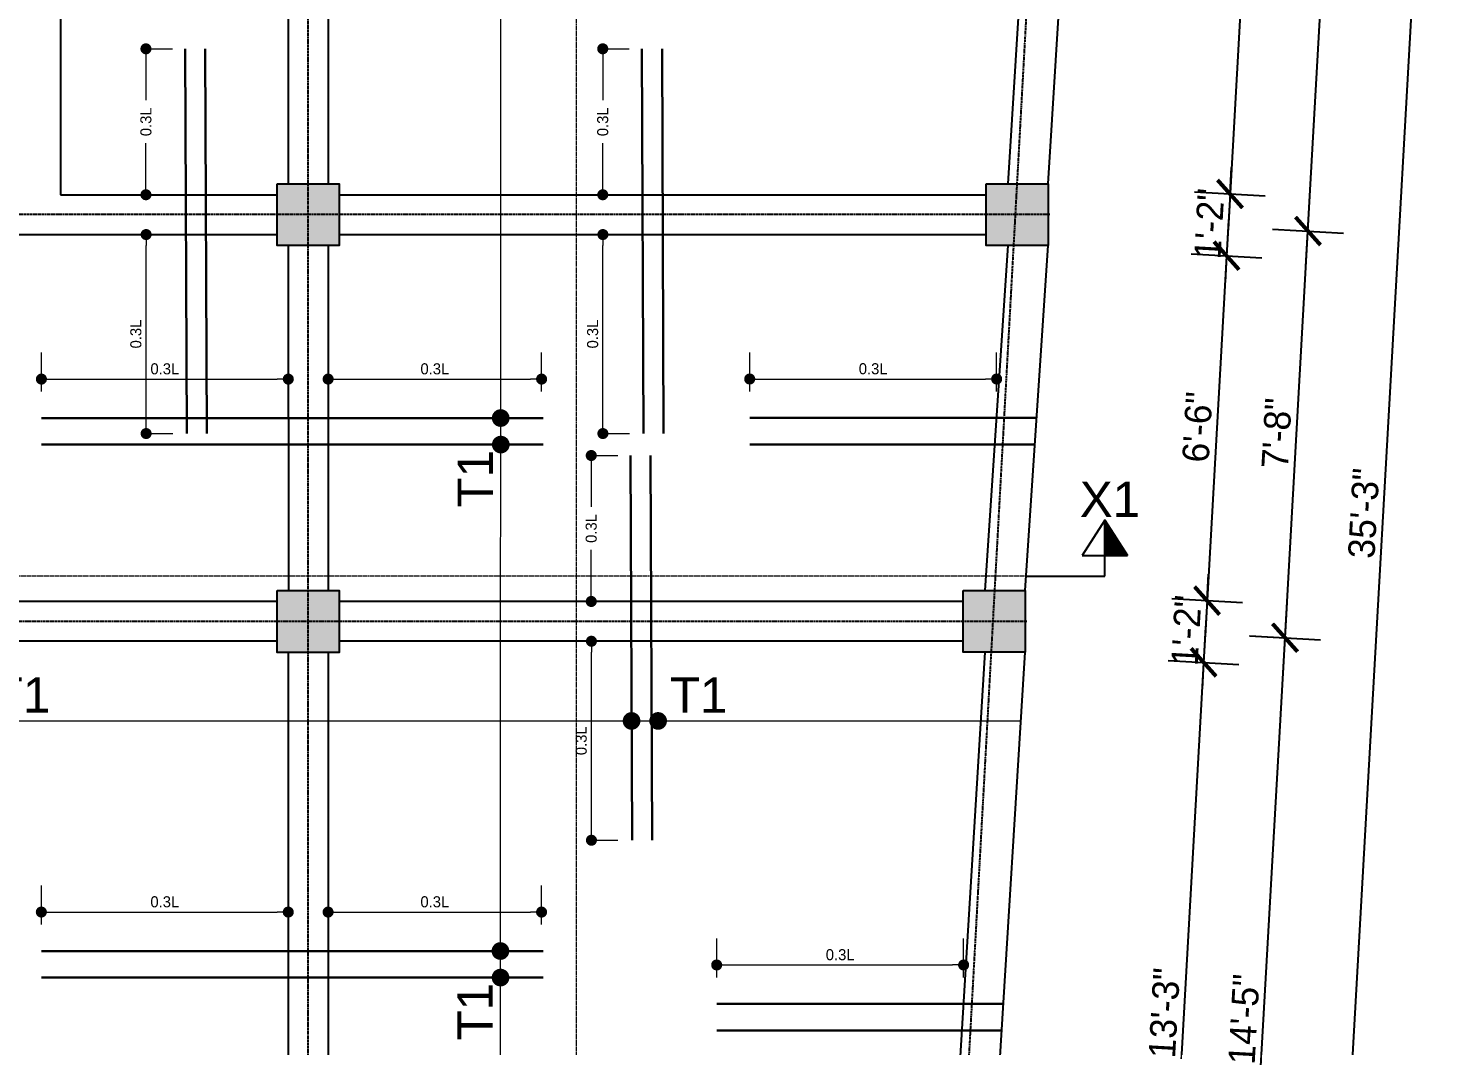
# Model space of a CAD drawing. Header units: inches. Extents: x -412 to 2766, y -9590 to -2111.
# Drawn here: x 469.5 to 788, y -7945.6 to -7715.4 of the extents above; entities that cross this region are included whole.
import ezdxf

# ---------------------------------------------------------------- set-up
doc = ezdxf.new("R2010")
doc.units = ezdxf.units.IN
doc.header["$LTSCALE"] = 0.5
doc.header["$MEASUREMENT"] = 0
doc.header["$PDMODE"] = 66
doc.linetypes.add('ACAD_ISO02W100', pattern=[15, 12, -3])
doc.linetypes.add('PHANTOM2', pattern=[1.25, 0.625, -0.125, 0.125, -0.125, 0.125, -0.125])
for name, color, linetype, lineweight in [('05 DOT', 50, 'Continuous', 5), ('15 EXT BAR DIMENSION', 130, 'Continuous', 15), ('15 TEXT', 7, 'Continuous', 15), ('20 BEAM SECTION ARROW', 7, 'ACAD_ISO02W100', 20), ('25 BOT BAR', 12, 'Continuous', 25), ('aa_dim', 5, 'Continuous', 9), ('COLUMN', 8, 'Continuous', 50), ('DOOR & WIN', 1, 'Continuous', 25), ('Profile ele', 4, 'Continuous', 25), ('RINF', 4, 'Continuous', 25)]:
    doc.layers.add(name, color=color, linetype=linetype, lineweight=lineweight)
doc.layers.add('OUTLINE', color=116, linetype='Continuous')
doc.styles.add('ARCHITECTURE', font='stylu.ttf')
doc.styles.add('arial', font='arial.ttf')
doc.styles.get("Standard").update_dxf_attribs({"font": 'arial.ttf'})
doc.dimstyles.new('8 SCALE', dxfattribs={"dimscale": 0, "dimtxt": 6, "dimasz": 6, "dimexe": 8, "dimexo": 8, "dimgap": 1.25, "dimtad": 1, "dimdec": 0, "dimzin": 3, "dimdsep": 46, "dimlunit": 4, "dimtxsty": 'ARCHITECTURE', "dimblk": 'ARCHTICK', "dimcen": 8, "dimdle": 8, "dimclrd": 5, "dimclre": 5, "dimclrt": 7, "dimadec": 0, "dimazin": 0, "dimtfac": 0.75, "dimtdec": 0, "dimtix": 1, "dimtmove": 2, "dimatfit": 3, "dimldrblk": 'ARCHTICK', "dimfxl": 8, "dimfxlon": 1, "dimtolj": 1, "dimtzin": 0, "dimlwd": -1, "dimlwe": -1, "dimarcsym": 0})
doc.dimstyles.new('Copy of Standard1', dxfattribs={"dimscale": 24, "dimtxt": 0.083333, "dimasz": 0.125, "dimexe": 0.046875, "dimexo": 0.078125, "dimgap": 0.046875, "dimtad": 1, "dimdec": 0, "dimzin": 3, "dimdsep": 46, "dimlunit": 4, "dimtxsty": 'arial', "dimcen": 0.09, "dimdle": 0.046875, "dimclrd": 5, "dimclre": 5, "dimclrt": 7, "dimaunit": 1, "dimadec": 0, "dimazin": 0, "dimtfac": 1, "dimtdec": 0, "dimtofl": 0, "dimtmove": 0, "dimatfit": 3, "dimfxl": 1, "dimtolj": 1, "dimtzin": 0, "dimlwd": -1, "dimlwe": -1, "dimarcsym": 0})
doc.dimstyles.new('TOILET DETAIL', dxfattribs={"dimscale": 0, "dimtxt": 2.5, "dimasz": 2.5, "dimexe": 6, "dimexo": 6, "dimgap": 1, "dimtad": 1, "dimdec": 0, "dimzin": 0, "dimdsep": 46, "dimlunit": 4, "dimtxsty": 'ARCHITECTURE', "dimblk": 'DOT', "dimcen": 0, "dimclrd": 1, "dimclre": 5, "dimclrt": 7, "dimadec": 3, "dimazin": 0, "dimtfac": 1, "dimtdec": 0, "dimtofl": 0, "dimtmove": 0, "dimatfit": 3, "dimldrblk": 'DOT', "dimfxl": 6, "dimfxlon": 1, "dimtolj": 1, "dimtzin": 0, "dimlwd": 18, "dimlwe": 18, "dimarcsym": 0})

# ---------------------------------------------------------------- blocks, each defined once
blk = doc.blocks.new('_ArchTick')
at = {"color": 0, "linetype": 'ByBlock', "const_width": 0.15}
blk.add_lwpolyline([(-0.5, -0.5), (0.5, 0.5)], dxfattribs=at)
blk = doc.blocks.new('*D1348')
at = {"layer": 'Defpoints', "color": 0, "transparency": 16777216}
for p in [(-17141.26, -12610.49), (-17149.15, -12736.35), (-17108.02, -12738.67)]:
    blk.add_point(p, dxfattribs=at)
at = {"layer": 'Profile ele', "color": 5, "transparency": 16777216}
for p, q in [((-17100.48, -12604.77), (-17108.47, -12746.66)), ((-17108.92, -12612.31), (-17092.94, -12613.21)), ((-17116.01, -12738.22), (-17100.04, -12739.12))]:
    blk.add_line(p, q, dxfattribs=at)
at = {"layer": 'Profile ele', "color": 5, "transparency": 16777216, "xscale": 6, "yscale": 6, "zscale": 6}
for p, rotation in [((-17100.93, -12612.76), 86.77451339905117), ((-17108.02, -12738.67), 266.7745133990512)]:
    blk.add_blockref('_ArchTick', p, dxfattribs=dict(at, rotation=rotation))
at = {"layer": 'Profile ele', "color": 7, "transparency": 16777216, "insert": (-17108.85, -12675.47), "char_height": 6, "attachment_point": 5, "rotation": 86.7745, "style": 'ARCHITECTURE'}
blk.add_mtext('\\A1;10\'-6"', dxfattribs=at)
blk = doc.blocks.new('*D1349')
at = {"layer": 'Defpoints', "color": 0, "transparency": 16777216}
for p in [(-17149.15, -12736.35), (-17149.15, -12750.35), (-17108.81, -12752.63)]:
    blk.add_point(p, dxfattribs=at)
at = {"layer": 'Profile ele', "color": 5, "transparency": 16777216}
for p, q in [((-17108.02, -12738.67), (-17107.69, -12732.68)), ((-17116.01, -12738.22), (-17100.04, -12739.12)), ((-17108.02, -12738.67), (-17108.81, -12752.63)), ((-17116.8, -12752.18), (-17100.82, -12753.08)), ((-17108.81, -12752.63), (-17109.15, -12758.62))]:
    blk.add_line(p, q, dxfattribs=at)
at = {"layer": 'Profile ele', "color": 5, "transparency": 16777216, "xscale": 6, "yscale": 6, "zscale": 6}
for p, rotation in [((-17108.02, -12738.67), 266.7745133990512), ((-17108.81, -12752.63), 86.77451339905117)]:
    blk.add_blockref('_ArchTick', p, dxfattribs=dict(at, rotation=rotation))
at = {"layer": 'Profile ele', "color": 7, "transparency": 16777216, "insert": (-17112.72, -12745.41), "char_height": 6, "attachment_point": 5, "rotation": 86.7745, "style": 'ARCHITECTURE'}
blk.add_mtext('\\A1;1\'-2"', dxfattribs=at)
blk = doc.blocks.new('*D1350')
at = {"layer": 'Defpoints', "color": 0, "transparency": 16777216}
for p in [(-17149.15, -12750.35), (-17154.27, -12828.32), (-17113.21, -12830.63)]:
    blk.add_point(p, dxfattribs=at)
at = {"layer": 'Profile ele', "color": 5, "transparency": 16777216}
for p, q in [((-17108.36, -12744.64), (-17113.66, -12838.62)), ((-17116.8, -12752.18), (-17100.82, -12753.08)), ((-17121.19, -12830.18), (-17105.22, -12831.08))]:
    blk.add_line(p, q, dxfattribs=at)
at = {"layer": 'Profile ele', "color": 5, "transparency": 16777216, "xscale": 6, "yscale": 6, "zscale": 6}
for p, rotation in [((-17108.81, -12752.63), 86.77451339905117), ((-17113.21, -12830.63), 266.7745133990512)]:
    blk.add_blockref('_ArchTick', p, dxfattribs=dict(at, rotation=rotation))
at = {"layer": 'Profile ele', "color": 7, "transparency": 16777216, "insert": (-17115.36, -12791.38), "char_height": 6, "attachment_point": 5, "rotation": 86.7745, "style": 'ARCHITECTURE'}
blk.add_mtext('\\A1;6\'-6"', dxfattribs=at)
blk = doc.blocks.new('*D1351')
at = {"layer": 'Defpoints', "color": 0, "transparency": 16777216}
for p in [(-17154.27, -12828.32), (-17154.33, -12842.32), (-17113.99, -12844.59)]:
    blk.add_point(p, dxfattribs=at)
at = {"layer": 'Profile ele', "color": 5, "transparency": 16777216}
for p, q in [((-17113.21, -12830.63), (-17112.87, -12824.64)), ((-17121.19, -12830.18), (-17105.22, -12831.08)), ((-17113.21, -12830.63), (-17113.99, -12844.59)), ((-17121.98, -12844.14), (-17106.01, -12845.04)), ((-17113.99, -12844.59), (-17114.33, -12850.58))]:
    blk.add_line(p, q, dxfattribs=at)
at = {"layer": 'Profile ele', "color": 5, "transparency": 16777216, "xscale": 6, "yscale": 6, "zscale": 6}
for p, rotation in [((-17113.21, -12830.63), 266.7745133990512), ((-17113.99, -12844.59), 86.77451339905117)]:
    blk.add_blockref('_ArchTick', p, dxfattribs=dict(at, rotation=rotation))
at = {"layer": 'Profile ele', "color": 7, "transparency": 16777216, "insert": (-17117.9, -12837.37), "char_height": 6, "attachment_point": 5, "rotation": 86.7745, "style": 'ARCHITECTURE'}
blk.add_mtext('\\A1;1\'-2"', dxfattribs=at)
blk = doc.blocks.new('*D1352')
at = {"layer": 'Defpoints', "color": 0, "transparency": 16777216}
for p in [(-17154.33, -12842.32), (-17164.13, -13001.35), (-17122.96, -13003.67)]:
    blk.add_point(p, dxfattribs=at)
at = {"layer": 'Profile ele', "color": 5, "transparency": 16777216}
for p, q in [((-17113.54, -12836.6), (-17123.41, -13011.66)), ((-17121.98, -12844.14), (-17106.01, -12845.04)), ((-17130.95, -13003.22), (-17114.97, -13004.12))]:
    blk.add_line(p, q, dxfattribs=at)
at = {"layer": 'Profile ele', "color": 5, "transparency": 16777216, "xscale": 6, "yscale": 6, "zscale": 6}
for p, rotation in [((-17113.99, -12844.59), 86.77451339905117), ((-17122.96, -13003.67), 266.7745133990512)]:
    blk.add_blockref('_ArchTick', p, dxfattribs=dict(at, rotation=rotation))
at = {"layer": 'Profile ele', "color": 7, "transparency": 16777216, "insert": (-17122.83, -12923.88), "char_height": 6, "attachment_point": 5, "rotation": 86.7745, "style": 'ARCHITECTURE'}
blk.add_mtext('\\A1;13\'-3"', dxfattribs=at)
blk = doc.blocks.new('*D1354')
at = {"layer": 'Defpoints', "color": 0, "transparency": 16777216}
for p in [(-17161.33, -12835.32), (-17095.59, -12839.02), (-17171.08, -13008.35)]:
    blk.add_point(p, dxfattribs=at)
at = {"layer": 'Profile ele', "color": 5, "transparency": 16777216}
for p, q in [((-17105.79, -13020.04), (-17095.14, -12831.03)), ((-17103.58, -12838.57), (-17087.6, -12839.47)), ((-17113.33, -13011.61), (-17097.35, -13012.51))]:
    blk.add_line(p, q, dxfattribs=at)
at = {"layer": 'Profile ele', "color": 5, "transparency": 16777216, "xscale": 6, "yscale": 6, "zscale": 6}
for p, rotation in [((-17095.59, -12839.02), 86.77450968717929), ((-17105.34, -13012.06), 266.7745096871793)]:
    blk.add_blockref('_ArchTick', p, dxfattribs=dict(at, rotation=rotation))
at = {"layer": 'Profile ele', "color": 7, "transparency": 16777216, "insert": (-17104.84, -12925.29), "char_height": 6, "attachment_point": 5, "rotation": 86.7745, "style": 'ARCHITECTURE'}
blk.add_mtext('\\A1;14\'-5"', dxfattribs=at)
blk = doc.blocks.new('*D1355')
at = {"layer": 'Defpoints', "color": 0, "transparency": 16777216}
for p in [(-17156.15, -12743.35), (-17090.4, -12747.06), (-17161.33, -12835.32)]:
    blk.add_point(p, dxfattribs=at)
at = {"layer": 'Profile ele', "color": 5, "transparency": 16777216}
for p, q in [((-17096.03, -12847.01), (-17089.95, -12739.07)), ((-17098.39, -12746.61), (-17082.41, -12747.51)), ((-17103.57, -12838.57), (-17087.6, -12839.47))]:
    blk.add_line(p, q, dxfattribs=at)
at = {"layer": 'Profile ele', "color": 5, "transparency": 16777216, "xscale": 6, "yscale": 6, "zscale": 6}
for p, rotation in [((-17090.4, -12747.06), 86.77451339905117), ((-17095.58, -12839.02), 266.7745133990512)]:
    blk.add_blockref('_ArchTick', p, dxfattribs=dict(at, rotation=rotation))
at = {"layer": 'Profile ele', "color": 7, "transparency": 16777216, "insert": (-17097.45, -12792.79), "char_height": 6, "attachment_point": 5, "rotation": 86.7745, "style": 'ARCHITECTURE'}
blk.add_mtext('\\A1;7\'-8"', dxfattribs=at)
blk = doc.blocks.new('*D1356')
at = {"layer": 'Defpoints', "color": 0, "transparency": 16777216}
for p in [(-17148.26, -12603.49), (-17082.52, -12607.19), (-17156.15, -12743.35)]:
    blk.add_point(p, dxfattribs=at)
at = {"layer": 'Profile ele', "color": 5, "transparency": 16777216}
for p, q in [((-17090.85, -12755.05), (-17082.07, -12599.2)), ((-17090.51, -12606.74), (-17074.53, -12607.64)), ((-17098.39, -12746.61), (-17082.41, -12747.51))]:
    blk.add_line(p, q, dxfattribs=at)
at = {"layer": 'Profile ele', "color": 5, "transparency": 16777216, "xscale": 6, "yscale": 6, "zscale": 6}
for p, rotation in [((-17082.52, -12607.19), 86.77451339905117), ((-17090.4, -12747.06), 266.7745133990512)]:
    blk.add_blockref('_ArchTick', p, dxfattribs=dict(at, rotation=rotation))
at = {"layer": 'Profile ele', "color": 7, "transparency": 16777216, "insert": (-17090.81, -12676.88), "char_height": 6, "attachment_point": 5, "rotation": 86.7745, "style": 'ARCHITECTURE'}
blk.add_mtext('\\A1;11\'-8"', dxfattribs=at)
blk = doc.blocks.new('*D1357')
at = {"layer": 'Defpoints', "color": 0, "transparency": 16777216}
for p in [(-17140.43, -12595.72), (-17061.51, -12600.16), (-17164.21, -13017.64)]:
    blk.add_point(p, dxfattribs=at)
at = {"layer": 'Profile ele', "color": 5, "transparency": 16777216}
for p, q in [((-17085.73, -13030.07), (-17061.06, -12592.18)), ((-17069.49, -12599.71), (-17053.52, -12600.61)), ((-17093.27, -13021.64), (-17077.3, -13022.54))]:
    blk.add_line(p, q, dxfattribs=at)
at = {"layer": 'Profile ele', "color": 5, "transparency": 16777216, "xscale": 6, "yscale": 6, "zscale": 6}
for p, rotation in [((-17061.51, -12600.16), 86.77451339904565), ((-17085.28, -13022.09), 266.7745133990456)]:
    blk.add_blockref('_ArchTick', p, dxfattribs=dict(at, rotation=rotation))
at = {"layer": 'Profile ele', "color": 7, "transparency": 16777216, "insert": (-17077.77, -12810.88), "char_height": 6, "attachment_point": 5, "rotation": 86.7745, "style": 'ARCHITECTURE'}
blk.add_mtext('\\A1;35\'-3"', dxfattribs=at)
blk = doc.blocks.new('dfdffdf')
at = {"layer": 'RINF'}
h = blk.add_hatch(dxfattribs=at)
h.set_pattern_fill('ANSI31', color=1, style=0)
h.set_pattern_definition([(135.000000013, (-2341946.27169, -525911.5854), (0.0928077650966, 0.0928077650554), [])])
h.paths.add_polyline_path([(-27.5, 207), (191.5, 67.2), (-27.5, 67.2)])
at = {"layer": 'RINF', "color": 1}
for p, q in [((-27.5, -72.5), (-27.5, 207)), ((191.5, 67.2), (-27.5, 207)), ((-155.3, -420.1), (-155.3, 67.2)), ((-155.3, 67.2), (191.5, 67.2)), ((191.5, 67.2), (-27.5, -72.5))]:
    blk.add_line(p, q, dxfattribs=at)
blk = doc.blocks.new('_Dot')
at = {"color": 0, "linetype": 'ByBlock', "lineweight": -2}
blk.add_line((-0.5, 0), (-1, 0), dxfattribs=at)
at = {"color": 0, "linetype": 'ByBlock', "const_width": 0.5}
blk.add_lwpolyline([(-0.25, 0, 1), (0.25, 0, 1)], format="xyb", close=True, dxfattribs=at)
blk = doc.blocks.new('*D1361')
at = {"layer": 'aa_dim', "color": 5, "lineweight": 18, "transparency": 16777216}
for p, q in [((-17311.83, -12783.35), (-17311.83, -12774.54)), ((-17263.59, -12783.35), (-17263.59, -12774.54))]:
    blk.add_line(p, q, dxfattribs=at)
at = {"layer": 'aa_dim', "color": 1, "lineweight": 18, "transparency": 16777216}
blk.add_line((-17309.33, -12780.54), (-17266.09, -12780.54), dxfattribs=at)
at = {"layer": 'Defpoints', "color": 0, "transparency": 16777216}
for p in [(-17263.59, -12780.54), (-17311.83, -12789.35), (-17263.59, -12789.35)]:
    blk.add_point(p, dxfattribs=at)
at = {"layer": 'aa_dim', "color": 1, "lineweight": 18, "transparency": 16777216, "xscale": 2.5, "yscale": 2.5, "zscale": 2.5, "rotation": 180}
blk.add_blockref('_Dot', (-17311.83, -12780.54), dxfattribs=at)
at = {"layer": 'aa_dim', "color": 1, "lineweight": 18, "transparency": 16777216, "xscale": 2.5, "yscale": 2.5, "zscale": 2.5}
blk.add_blockref('_Dot', (-17263.59, -12780.54), dxfattribs=at)
at = {"layer": 'aa_dim', "color": 7, "transparency": 16777216, "insert": (-17287.71, -12778.23), "char_height": 2.5, "attachment_point": 5, "style": 'ARCHITECTURE'}
blk.add_mtext('\\A1;0.3L', dxfattribs=at)
blk = doc.blocks.new('*D1362')
at = {"layer": 'aa_dim', "color": 5, "lineweight": 18, "transparency": 16777216}
for p, q in [((-17376.63, -12783.35), (-17376.63, -12774.54)), ((-17320.83, -12783.35), (-17320.83, -12774.54))]:
    blk.add_line(p, q, dxfattribs=at)
at = {"layer": 'aa_dim', "color": 1, "lineweight": 18, "transparency": 16777216}
blk.add_line((-17374.13, -12780.54), (-17323.33, -12780.54), dxfattribs=at)
at = {"layer": 'Defpoints', "color": 0, "transparency": 16777216}
for p in [(-17320.83, -12780.54), (-17376.63, -12789.35), (-17320.83, -12789.35)]:
    blk.add_point(p, dxfattribs=at)
at = {"layer": 'aa_dim', "color": 1, "lineweight": 18, "transparency": 16777216, "xscale": 2.5, "yscale": 2.5, "zscale": 2.5, "rotation": 180}
blk.add_blockref('_Dot', (-17376.63, -12780.54), dxfattribs=at)
at = {"layer": 'aa_dim', "color": 1, "lineweight": 18, "transparency": 16777216, "xscale": 2.5, "yscale": 2.5, "zscale": 2.5}
blk.add_blockref('_Dot', (-17320.83, -12780.54), dxfattribs=at)
at = {"layer": 'aa_dim', "color": 7, "transparency": 16777216, "insert": (-17348.73, -12778.23), "char_height": 2.5, "attachment_point": 5, "style": 'ARCHITECTURE'}
blk.add_mtext('\\A1;0.3L', dxfattribs=at)
blk = doc.blocks.new('*D1363')
at = {"layer": 'aa_dim', "color": 5, "lineweight": 18, "transparency": 16777216}
for p, q in [((-17311.84, -12903.87), (-17311.84, -12895.06)), ((-17263.6, -12903.87), (-17263.6, -12895.06))]:
    blk.add_line(p, q, dxfattribs=at)
at = {"layer": 'aa_dim', "color": 1, "lineweight": 18, "transparency": 16777216}
blk.add_line((-17309.34, -12901.06), (-17266.1, -12901.06), dxfattribs=at)
at = {"layer": 'Defpoints', "color": 0, "transparency": 16777216}
for p in [(-17263.6, -12901.06), (-17311.84, -12909.87), (-17263.6, -12909.87)]:
    blk.add_point(p, dxfattribs=at)
at = {"layer": 'aa_dim', "color": 1, "lineweight": 18, "transparency": 16777216, "xscale": 2.5, "yscale": 2.5, "zscale": 2.5, "rotation": 180}
blk.add_blockref('_Dot', (-17311.84, -12901.06), dxfattribs=at)
at = {"layer": 'aa_dim', "color": 1, "lineweight": 18, "transparency": 16777216, "xscale": 2.5, "yscale": 2.5, "zscale": 2.5}
blk.add_blockref('_Dot', (-17263.6, -12901.06), dxfattribs=at)
at = {"layer": 'aa_dim', "color": 7, "transparency": 16777216, "insert": (-17287.72, -12898.75), "char_height": 2.5, "attachment_point": 5, "style": 'ARCHITECTURE'}
blk.add_mtext('\\A1;0.3L', dxfattribs=at)
blk = doc.blocks.new('*D1364')
at = {"layer": 'aa_dim', "color": 5, "lineweight": 18, "transparency": 16777216}
for p, q in [((-17376.64, -12903.87), (-17376.64, -12895.06)), ((-17320.84, -12903.87), (-17320.84, -12895.06))]:
    blk.add_line(p, q, dxfattribs=at)
at = {"layer": 'aa_dim', "color": 1, "lineweight": 18, "transparency": 16777216}
blk.add_line((-17374.14, -12901.06), (-17323.34, -12901.06), dxfattribs=at)
at = {"layer": 'Defpoints', "color": 0, "transparency": 16777216}
for p in [(-17320.84, -12901.06), (-17376.64, -12909.87), (-17320.84, -12909.87)]:
    blk.add_point(p, dxfattribs=at)
at = {"layer": 'aa_dim', "color": 1, "lineweight": 18, "transparency": 16777216, "xscale": 2.5, "yscale": 2.5, "zscale": 2.5, "rotation": 180}
blk.add_blockref('_Dot', (-17376.64, -12901.06), dxfattribs=at)
at = {"layer": 'aa_dim', "color": 1, "lineweight": 18, "transparency": 16777216, "xscale": 2.5, "yscale": 2.5, "zscale": 2.5}
blk.add_blockref('_Dot', (-17320.84, -12901.06), dxfattribs=at)
at = {"layer": 'aa_dim', "color": 7, "transparency": 16777216, "insert": (-17348.74, -12898.75), "char_height": 2.5, "attachment_point": 5, "style": 'ARCHITECTURE'}
blk.add_mtext('\\A1;0.3L', dxfattribs=at)
blk = doc.blocks.new('*D1368')
at = {"layer": 'aa_dim', "color": 5, "lineweight": 18, "transparency": 16777216}
for p, q in [((-17216.56, -12783.33), (-17216.56, -12774.52)), ((-17160.76, -12783.33), (-17160.76, -12774.52))]:
    blk.add_line(p, q, dxfattribs=at)
at = {"layer": 'aa_dim', "color": 1, "lineweight": 18, "transparency": 16777216}
blk.add_line((-17214.06, -12780.52), (-17163.26, -12780.52), dxfattribs=at)
at = {"layer": 'Defpoints', "color": 0, "transparency": 16777216}
for p in [(-17160.76, -12780.52), (-17216.56, -12789.33), (-17160.76, -12789.33)]:
    blk.add_point(p, dxfattribs=at)
at = {"layer": 'aa_dim', "color": 1, "lineweight": 18, "transparency": 16777216, "xscale": 2.5, "yscale": 2.5, "zscale": 2.5, "rotation": 180}
blk.add_blockref('_Dot', (-17216.56, -12780.52), dxfattribs=at)
at = {"layer": 'aa_dim', "color": 1, "lineweight": 18, "transparency": 16777216, "xscale": 2.5, "yscale": 2.5, "zscale": 2.5}
blk.add_blockref('_Dot', (-17160.76, -12780.52), dxfattribs=at)
at = {"layer": 'aa_dim', "color": 7, "transparency": 16777216, "insert": (-17188.66, -12778.21), "char_height": 2.5, "attachment_point": 5, "style": 'ARCHITECTURE'}
blk.add_mtext('\\A1;0.3L', dxfattribs=at)
blk = doc.blocks.new('*D1369')
at = {"layer": 'aa_dim', "color": 5, "lineweight": 18, "transparency": 16777216}
for p, q in [((-17224.02, -12915.83), (-17224.02, -12907.02)), ((-17168.22, -12915.83), (-17168.22, -12907.02))]:
    blk.add_line(p, q, dxfattribs=at)
at = {"layer": 'aa_dim', "color": 1, "lineweight": 18, "transparency": 16777216}
blk.add_line((-17221.52, -12913.02), (-17170.72, -12913.02), dxfattribs=at)
at = {"layer": 'Defpoints', "color": 0, "transparency": 16777216}
for p in [(-17168.22, -12913.02), (-17224.02, -12921.83), (-17168.22, -12921.83)]:
    blk.add_point(p, dxfattribs=at)
at = {"layer": 'aa_dim', "color": 1, "lineweight": 18, "transparency": 16777216, "xscale": 2.5, "yscale": 2.5, "zscale": 2.5, "rotation": 180}
blk.add_blockref('_Dot', (-17224.02, -12913.02), dxfattribs=at)
at = {"layer": 'aa_dim', "color": 1, "lineweight": 18, "transparency": 16777216, "xscale": 2.5, "yscale": 2.5, "zscale": 2.5}
blk.add_blockref('_Dot', (-17168.22, -12913.02), dxfattribs=at)
at = {"layer": 'aa_dim', "color": 7, "transparency": 16777216, "insert": (-17196.12, -12910.71), "char_height": 2.5, "attachment_point": 5, "style": 'ARCHITECTURE'}
blk.add_mtext('\\A1;0.3L', dxfattribs=at)
blk = doc.blocks.new('*D1370')
at = {"layer": 'aa_dim', "color": 5, "lineweight": 18, "transparency": 16777216}
for p, q in [((-17353, -12705.85), (-17347, -12705.85)), ((-17353, -12738.85), (-17347, -12738.85))]:
    blk.add_line(p, q, dxfattribs=at)
at = {"layer": 'aa_dim', "color": 1, "lineweight": 18, "transparency": 16777216}
for p, q in [((-17353, -12708.35), (-17353, -12717.5)), ((-17353, -12736.35), (-17353, -12727.21))]:
    blk.add_line(p, q, dxfattribs=at)
at = {"layer": 'Defpoints', "color": 0, "transparency": 16777216}
for p in [(-17353, -12705.85), (-17353, -12705.85), (-17353, -12738.85)]:
    blk.add_point(p, dxfattribs=at)
at = {"layer": 'aa_dim', "color": 1, "lineweight": 18, "transparency": 16777216, "xscale": 2.5, "yscale": 2.5, "zscale": 2.5}
for p, rotation in [((-17353, -12705.85), 90), ((-17353, -12738.85), 270)]:
    blk.add_blockref('_Dot', p, dxfattribs=dict(at, rotation=rotation))
at = {"layer": 'aa_dim', "color": 7, "transparency": 16777216, "insert": (-17353, -12722.35), "char_height": 2.5, "attachment_point": 5, "rotation": 90, "style": 'ARCHITECTURE'}
blk.add_mtext('\\A1;0.3L', dxfattribs=at)
blk = doc.blocks.new('*D1371')
at = {"layer": 'aa_dim', "color": 5, "lineweight": 18, "transparency": 16777216}
for p, q in [((-17352.96, -12747.85), (-17346.96, -12747.85)), ((-17352.96, -12792.85), (-17346.96, -12792.85))]:
    blk.add_line(p, q, dxfattribs=at)
at = {"layer": 'aa_dim', "color": 1, "lineweight": 18, "transparency": 16777216}
blk.add_line((-17352.96, -12790.35), (-17352.96, -12750.35), dxfattribs=at)
at = {"layer": 'Defpoints', "color": 0, "transparency": 16777216}
for p in [(-17352.96, -12747.85), (-17352.96, -12747.85), (-17352.96, -12792.85)]:
    blk.add_point(p, dxfattribs=at)
at = {"layer": 'aa_dim', "color": 1, "lineweight": 18, "transparency": 16777216, "xscale": 2.5, "yscale": 2.5, "zscale": 2.5}
for p, rotation in [((-17352.96, -12747.85), 90), ((-17352.96, -12792.85), 270)]:
    blk.add_blockref('_Dot', p, dxfattribs=dict(at, rotation=rotation))
at = {"layer": 'aa_dim', "color": 7, "transparency": 16777216, "insert": (-17355.27, -12770.35), "char_height": 2.5, "attachment_point": 5, "rotation": 90, "style": 'ARCHITECTURE'}
blk.add_mtext('\\A1;0.3L', dxfattribs=at)
blk = doc.blocks.new('*D1372')
at = {"layer": 'aa_dim', "color": 5, "lineweight": 18, "transparency": 16777216}
for p, q in [((-17249.77, -12705.85), (-17243.77, -12705.85)), ((-17249.77, -12738.85), (-17243.77, -12738.85))]:
    blk.add_line(p, q, dxfattribs=at)
at = {"layer": 'aa_dim', "color": 1, "lineweight": 18, "transparency": 16777216}
for p, q in [((-17249.77, -12708.35), (-17249.77, -12717.5)), ((-17249.77, -12736.35), (-17249.77, -12727.21))]:
    blk.add_line(p, q, dxfattribs=at)
at = {"layer": 'Defpoints', "color": 0, "transparency": 16777216}
for p in [(-17249.77, -12705.85), (-17249.77, -12705.85), (-17249.77, -12738.85)]:
    blk.add_point(p, dxfattribs=at)
at = {"layer": 'aa_dim', "color": 1, "lineweight": 18, "transparency": 16777216, "xscale": 2.5, "yscale": 2.5, "zscale": 2.5}
for p, rotation in [((-17249.77, -12705.85), 90), ((-17249.77, -12738.85), 270)]:
    blk.add_blockref('_Dot', p, dxfattribs=dict(at, rotation=rotation))
at = {"layer": 'aa_dim', "color": 7, "transparency": 16777216, "insert": (-17249.77, -12722.35), "char_height": 2.5, "attachment_point": 5, "rotation": 90, "style": 'ARCHITECTURE'}
blk.add_mtext('\\A1;0.3L', dxfattribs=at)
blk = doc.blocks.new('*D1373')
at = {"layer": 'aa_dim', "color": 5, "lineweight": 18, "transparency": 16777216}
for p, q in [((-17249.74, -12747.85), (-17243.74, -12747.85)), ((-17249.74, -12792.85), (-17243.74, -12792.85))]:
    blk.add_line(p, q, dxfattribs=at)
at = {"layer": 'aa_dim', "color": 1, "lineweight": 18, "transparency": 16777216}
blk.add_line((-17249.74, -12790.35), (-17249.74, -12750.35), dxfattribs=at)
at = {"layer": 'Defpoints', "color": 0, "transparency": 16777216}
for p in [(-17249.74, -12747.85), (-17249.74, -12747.85), (-17249.74, -12792.85)]:
    blk.add_point(p, dxfattribs=at)
at = {"layer": 'aa_dim', "color": 1, "lineweight": 18, "transparency": 16777216, "xscale": 2.5, "yscale": 2.5, "zscale": 2.5}
for p, rotation in [((-17249.74, -12747.85), 90), ((-17249.74, -12792.85), 270)]:
    blk.add_blockref('_Dot', p, dxfattribs=dict(at, rotation=rotation))
at = {"layer": 'aa_dim', "color": 7, "transparency": 16777216, "insert": (-17252.04, -12770.35), "char_height": 2.5, "attachment_point": 5, "rotation": 90, "style": 'ARCHITECTURE'}
blk.add_mtext('\\A1;0.3L', dxfattribs=at)
blk = doc.blocks.new('*D1374')
at = {"layer": 'aa_dim', "color": 5, "lineweight": 18, "transparency": 16777216}
for p, q in [((-17252.37, -12797.82), (-17246.37, -12797.82)), ((-17252.37, -12830.82), (-17246.37, -12830.82))]:
    blk.add_line(p, q, dxfattribs=at)
at = {"layer": 'aa_dim', "color": 1, "lineweight": 18, "transparency": 16777216}
for p, q in [((-17252.37, -12800.32), (-17252.37, -12809.46)), ((-17252.37, -12828.32), (-17252.37, -12819.17))]:
    blk.add_line(p, q, dxfattribs=at)
at = {"layer": 'Defpoints', "color": 0, "transparency": 16777216}
for p in [(-17252.37, -12797.82), (-17252.37, -12797.82), (-17252.37, -12830.82)]:
    blk.add_point(p, dxfattribs=at)
at = {"layer": 'aa_dim', "color": 1, "lineweight": 18, "transparency": 16777216, "xscale": 2.5, "yscale": 2.5, "zscale": 2.5}
for p, rotation in [((-17252.37, -12797.82), 90), ((-17252.37, -12830.82), 270)]:
    blk.add_blockref('_Dot', p, dxfattribs=dict(at, rotation=rotation))
at = {"layer": 'aa_dim', "color": 7, "transparency": 16777216, "insert": (-17252.37, -12814.32), "char_height": 2.5, "attachment_point": 5, "rotation": 90, "style": 'ARCHITECTURE'}
blk.add_mtext('\\A1;0.3L', dxfattribs=at)
blk = doc.blocks.new('*D1375')
at = {"layer": 'aa_dim', "color": 5, "lineweight": 18, "transparency": 16777216}
for p, q in [((-17252.33, -12839.82), (-17246.33, -12839.82)), ((-17252.33, -12884.82), (-17246.33, -12884.82))]:
    blk.add_line(p, q, dxfattribs=at)
at = {"layer": 'aa_dim', "color": 1, "lineweight": 18, "transparency": 16777216}
blk.add_line((-17252.33, -12882.32), (-17252.33, -12842.32), dxfattribs=at)
at = {"layer": 'Defpoints', "color": 0, "transparency": 16777216}
for p in [(-17252.33, -12839.82), (-17252.33, -12839.82), (-17252.33, -12884.82)]:
    blk.add_point(p, dxfattribs=at)
at = {"layer": 'aa_dim', "color": 1, "lineweight": 18, "transparency": 16777216, "xscale": 2.5, "yscale": 2.5, "zscale": 2.5}
for p, rotation in [((-17252.33, -12839.82), 90), ((-17252.33, -12884.82), 270)]:
    blk.add_blockref('_Dot', p, dxfattribs=dict(at, rotation=rotation))
at = {"layer": 'aa_dim', "color": 7, "transparency": 16777216, "insert": (-17254.63, -12862.32), "char_height": 2.5, "attachment_point": 5, "rotation": 90, "style": 'ARCHITECTURE'}
blk.add_mtext('\\A1;0.3L', dxfattribs=at)
blk = doc.blocks.new('55')
at = {"layer": 'COLUMN'}
h = blk.add_hatch(color=256, dxfattribs=at)
h.dxf.hatch_style = 1
h.paths.add_polyline_path([(-17309.32, -12750.35), (-17309.32, -12736.35), (-17323.32, -12736.35), (-17323.32, -12750.35)])
h = blk.add_hatch(color=256, dxfattribs=at)
h.dxf.hatch_style = 1
h.paths.add_polyline_path([(-17149.15, -12750.35), (-17149.15, -12736.35), (-17163.15, -12736.35), (-17163.15, -12750.35)])
h = blk.add_hatch(color=256, dxfattribs=at)
h.dxf.hatch_style = 1
h.paths.add_polyline_path([(-17309.32, -12842.35), (-17309.32, -12828.35), (-17323.32, -12828.35), (-17323.32, -12842.35)])
h = blk.add_hatch(color=256, dxfattribs=at)
h.dxf.hatch_style = 1
h.paths.add_polyline_path([(-17154.33, -12842.32), (-17154.33, -12828.32), (-17168.33, -12828.32), (-17168.33, -12842.32)])
at = {"layer": '05 DOT', "ltscale": 48, "const_width": 2}
for points in [[(-17272.83, -12790.35, -1), (-17272.83, -12788.35, -1)], [(-17272.81, -12796.35, -1), (-17272.81, -12794.35, -1)], [(-17244.26, -12857.84, -1), (-17242.26, -12857.84, -1)], [(-17238.26, -12857.84, -1), (-17236.26, -12857.84, -1)], [(-17272.89, -12910.87, -1), (-17272.89, -12908.87, -1)], [(-17272.87, -12916.87, -1), (-17272.87, -12914.87, -1)]]:
    blk.add_lwpolyline(points, format="xyb", close=True, dxfattribs=at)
at = {"layer": '15 EXT BAR DIMENSION', "lineweight": 30, "ltscale": 48}
for points in [[(-17344.13, -12705.85), (-17343.78, -12792.85)], [(-17339.59, -12705.85), (-17339.25, -12792.85)], [(-17240.91, -12705.85), (-17240.55, -12792.85)], [(-17236.36, -12705.85), (-17236.03, -12792.85)], [(-17243.5, -12797.82), (-17243.15, -12884.82)], [(-17238.95, -12797.82), (-17238.62, -12884.82)]]:
    blk.add_lwpolyline(points, dxfattribs=at)
at = {"layer": '20 BEAM SECTION ARROW', "color": 2, "ltscale": 0.05}
for p, q in [((-17255.71, -13062.94), (-17255.71, -12564.85)), ((-17154.12, -12825.12), (-17537.33, -12825.12))]:
    blk.add_line(p, q, dxfattribs=at)
at = {"layer": '25 BOT BAR', "color": 2, "lineweight": 30, "ltscale": 48}
for points in [[(-17263.25, -12789.35), (-17376.63, -12789.35)], [(-17151.74, -12789.33), (-17216.56, -12789.33)], [(-17263.25, -12795.35), (-17376.63, -12795.35)], [(-17152.14, -12795.33), (-17216.56, -12795.33)], [(-17263.26, -12909.87), (-17376.64, -12909.87)], [(-17263.26, -12915.87), (-17376.64, -12915.87)], [(-17159.2, -12921.83), (-17224.02, -12921.83)], [(-17159.57, -12927.83), (-17224.02, -12927.83)]]:
    blk.add_lwpolyline(points, dxfattribs=at)
at = {"layer": 'DOOR & WIN', "color": 6, "linetype": 'PHANTOM2'}
for p, q in [((-17316.34, -13065.92), (-17316.34, -12536.86)), ((-17175.77, -13093.51), (-17145.08, -12536.09)), ((-17148.75, -12743.35), (-17568.1, -12743.35)), ((-17153.93, -12835.32), (-17568.1, -12835.32))]:
    blk.add_line(p, q, dxfattribs=at)
at = {"layer": 'OUTLINE'}
for points in [[(-17323.32, -12736.35), (-17309.32, -12736.35), (-17309.32, -12750.35), (-17323.32, -12750.35)], [(-17163.15, -12736.35), (-17149.15, -12736.35), (-17149.15, -12750.35), (-17163.15, -12750.35)], [(-17323.32, -12828.35), (-17309.32, -12828.35), (-17309.32, -12842.35), (-17323.32, -12842.35)], [(-17168.33, -12828.32), (-17154.33, -12828.32), (-17154.33, -12842.32), (-17168.33, -12842.32)]]:
    blk.add_lwpolyline(points, close=True, dxfattribs=at)
at = {"layer": 'Profile ele'}
for p, q in [((-17158.16, -12736.35), (-17150.28, -12610.49)), ((-17372.32, -12617.05), (-17372.32, -12738.85)), ((-17320.82, -12619.22), (-17320.84, -12736.35)), ((-17311.82, -12619.22), (-17311.84, -12736.35)), ((-17149.15, -12736.35), (-17144.96, -12669.58)), ((-17372.32, -12738.85), (-17323.32, -12738.85)), ((-17309.32, -12738.85), (-17163.15, -12738.85)), ((-17460.32, -12747.85), (-17323.32, -12747.85)), ((-17309.32, -12747.85), (-17163.15, -12747.85)), ((-17320.84, -12750.35), (-17320.82, -12828.35)), ((-17311.84, -12750.35), (-17311.82, -12828.35)), ((-17163.35, -12828.32), (-17158.17, -12750.35)), ((-17154.33, -12828.32), (-17149.15, -12750.35)), ((-17323.32, -12830.82), (-17460.32, -12830.82)), ((-17168.33, -12830.82), (-17309.32, -12830.82)), ((-17323.32, -12839.82), (-17460.32, -12839.82)), ((-17168.33, -12839.82), (-17309.32, -12839.82)), ((-17320.84, -12842.35), (-17320.84, -12977.39)), ((-17311.84, -12842.35), (-17311.84, -12977.39)), ((-17173.1, -13001.35), (-17163.34, -12842.32)), ((-17164.08, -13001.35), (-17154.33, -12842.32))]:
    blk.add_line(p, q, dxfattribs=at)
at = {"layer": '20 BEAM SECTION ARROW', "color": 2, "xscale": -0.03657142857264262, "yscale": 0.03657142857264262, "zscale": 0.03657142857264262, "rotation": 270}
blk.add_blockref('dfdffdf', (-17138.75, -12819.44), dxfattribs=at)
at = {"layer": '15 TEXT', "char_height": 6, "width": 27.1557, "attachment_point": 1, "rotation": 90}
for insert in [(-17282.59, -12809.59), (-17282.65, -12930.1)]:
    blk.add_mtext('{\\H1.3333x;T1\\H0.75x; }', dxfattribs=dict(at, insert=insert))
at = {"layer": '15 TEXT', "color": 2, "ltscale": 25, "insert": (-17128.31, -12803.72), "char_height": 8, "width": 383.5653, "attachment_point": 3, "style": 'arial'}
blk.add_mtext('X1', dxfattribs=at)
at = {"layer": '15 TEXT', "char_height": 6, "width": 27.9602, "attachment_point": 1}
for insert in [(-17387.62, -12847.96), (-17234.62, -12847.99)]:
    blk.add_mtext('{\\H1.3333x;T1\\fStylus BT|b0|i0|c0|p34;\\H0.75x; }', dxfattribs=dict(at, insert=insert))
at = {"layer": 'aa_dim'}
for base, p1, p2, override, picture, middle in [((-17353, -12705.85), (-17353, -12738.85), (-17353, -12705.85), {"dimscale": 1, "dimtad": 0}, '*D1370', (-17353, -12722.35)), ((-17249.77, -12705.85), (-17249.77, -12738.85), (-17249.77, -12705.85), {"dimscale": 1, "dimtad": 0}, '*D1372', (-17249.77, -12722.35)), ((-17352.96, -12747.85), (-17352.96, -12792.85), (-17352.96, -12747.85), {"dimscale": 1, "dimtmove": 1}, '*D1371', (-17355.27, -12770.35)), ((-17249.74, -12747.85), (-17249.74, -12792.85), (-17249.74, -12747.85), {"dimscale": 1, "dimtmove": 1}, '*D1373', (-17252.04, -12770.35)), ((-17252.37, -12797.82), (-17252.37, -12830.82), (-17252.37, -12797.82), {"dimscale": 1, "dimtad": 0}, '*D1374', (-17252.37, -12814.32)), ((-17252.33, -12839.82), (-17252.33, -12884.82), (-17252.33, -12839.82), {"dimscale": 1, "dimtmove": 1}, '*D1375', (-17254.63, -12862.32))]:
    dim = blk.add_linear_dim(base=base, p1=p1, p2=p2, angle=90, text='0.3L', dimstyle='TOILET DETAIL', override=override, dxfattribs=at)
    dim.commit()
    dim.dimension.update_dxf_attribs({"geometry": picture, "text_midpoint": middle})
for base, p1, p2, picture, middle in [((-17320.83, -12780.54), (-17376.63, -12789.35), (-17320.83, -12789.35), '*D1362', (-17348.73, -12778.23)), ((-17263.59, -12780.54), (-17311.83, -12789.35), (-17263.59, -12789.35), '*D1361', (-17287.71, -12778.23)), ((-17160.76, -12780.52), (-17216.56, -12789.33), (-17160.76, -12789.33), '*D1368', (-17188.66, -12778.21)), ((-17320.84, -12901.06), (-17376.64, -12909.87), (-17320.84, -12909.87), '*D1364', (-17348.74, -12898.75)), ((-17263.6, -12901.06), (-17311.84, -12909.87), (-17263.6, -12909.87), '*D1363', (-17287.72, -12898.75)), ((-17168.22, -12913.02), (-17224.02, -12921.83), (-17168.22, -12921.83), '*D1369', (-17196.12, -12910.71))]:
    dim = blk.add_linear_dim(base=base, p1=p1, p2=p2, text='0.3L', dimstyle='TOILET DETAIL', override={"dimscale": 1, "dimtmove": 1}, dxfattribs=at)
    dim.commit()
    dim.dimension.update_dxf_attribs({"geometry": picture, "text_midpoint": middle})
at = {"layer": 'Profile ele'}
for p1, p2, distance, picture, middle in [((-17164.21, -13017.64), (-17140.43, -12595.72), -79.05, '*D1357', (-17077.77, -12810.88)), ((-17171.08, -13008.35), (-17161.33, -12835.32), -65.84, '*D1354', (-17104.84, -12925.29))]:
    dim = blk.add_aligned_dim(p1=p1, p2=p2, distance=distance, dimstyle='8 SCALE', override={"dimscale": 1}, dxfattribs=at)
    dim.commit()
    dim.dimension.update_dxf_attribs({"geometry": picture, "text_midpoint": middle})
for base, p1, p2, picture, middle in [((-17082.52, -12607.19), (-17156.15, -12743.35), (-17148.26, -12603.49), '*D1356', (-17090.81, -12676.88)), ((-17108.02, -12738.67), (-17141.26, -12610.49), (-17149.15, -12736.35), '*D1348', (-17108.85, -12675.47)), ((-17108.81, -12752.63), (-17149.15, -12736.35), (-17149.15, -12750.35), '*D1349', (-17112.72, -12745.41)), ((-17090.4, -12747.06), (-17161.33, -12835.32), (-17156.15, -12743.35), '*D1355', (-17097.45, -12792.79)), ((-17113.21, -12830.63), (-17149.15, -12750.35), (-17154.27, -12828.32), '*D1350', (-17115.36, -12791.38)), ((-17113.99, -12844.59), (-17154.27, -12828.32), (-17154.33, -12842.32), '*D1351', (-17117.9, -12837.37)), ((-17122.96, -13003.67), (-17154.33, -12842.32), (-17164.13, -13001.35), '*D1352', (-17122.83, -12923.88))]:
    dim = blk.add_linear_dim(base=base, p1=p1, p2=p2, angle=266.7745, dimstyle='8 SCALE', override={"dimscale": 1}, dxfattribs=at)
    dim.commit()
    dim.dimension.update_dxf_attribs({"geometry": picture, "text_midpoint": middle})
at = {"layer": '05 DOT', "lineweight": 18, "ltscale": 48}
for points in [[(-17272.94, -13018.87), (-17272.73, -12603.15)], [(-17498.32, -12857.78), (-17155.28, -12857.85)]]:
    blk.add_leader(points, dimstyle='Copy of Standard1', override={"dimasz": 0.5, "dimtad": 0}, dxfattribs=at)

msp = doc.modelspace()

# ---------------------------------------------------------------- block references
at = {"layer": 'Profile ele'}
msp.add_blockref('55', (17849.08, 4985.75), dxfattribs=at)

doc.saveas('drawing.dxf')
